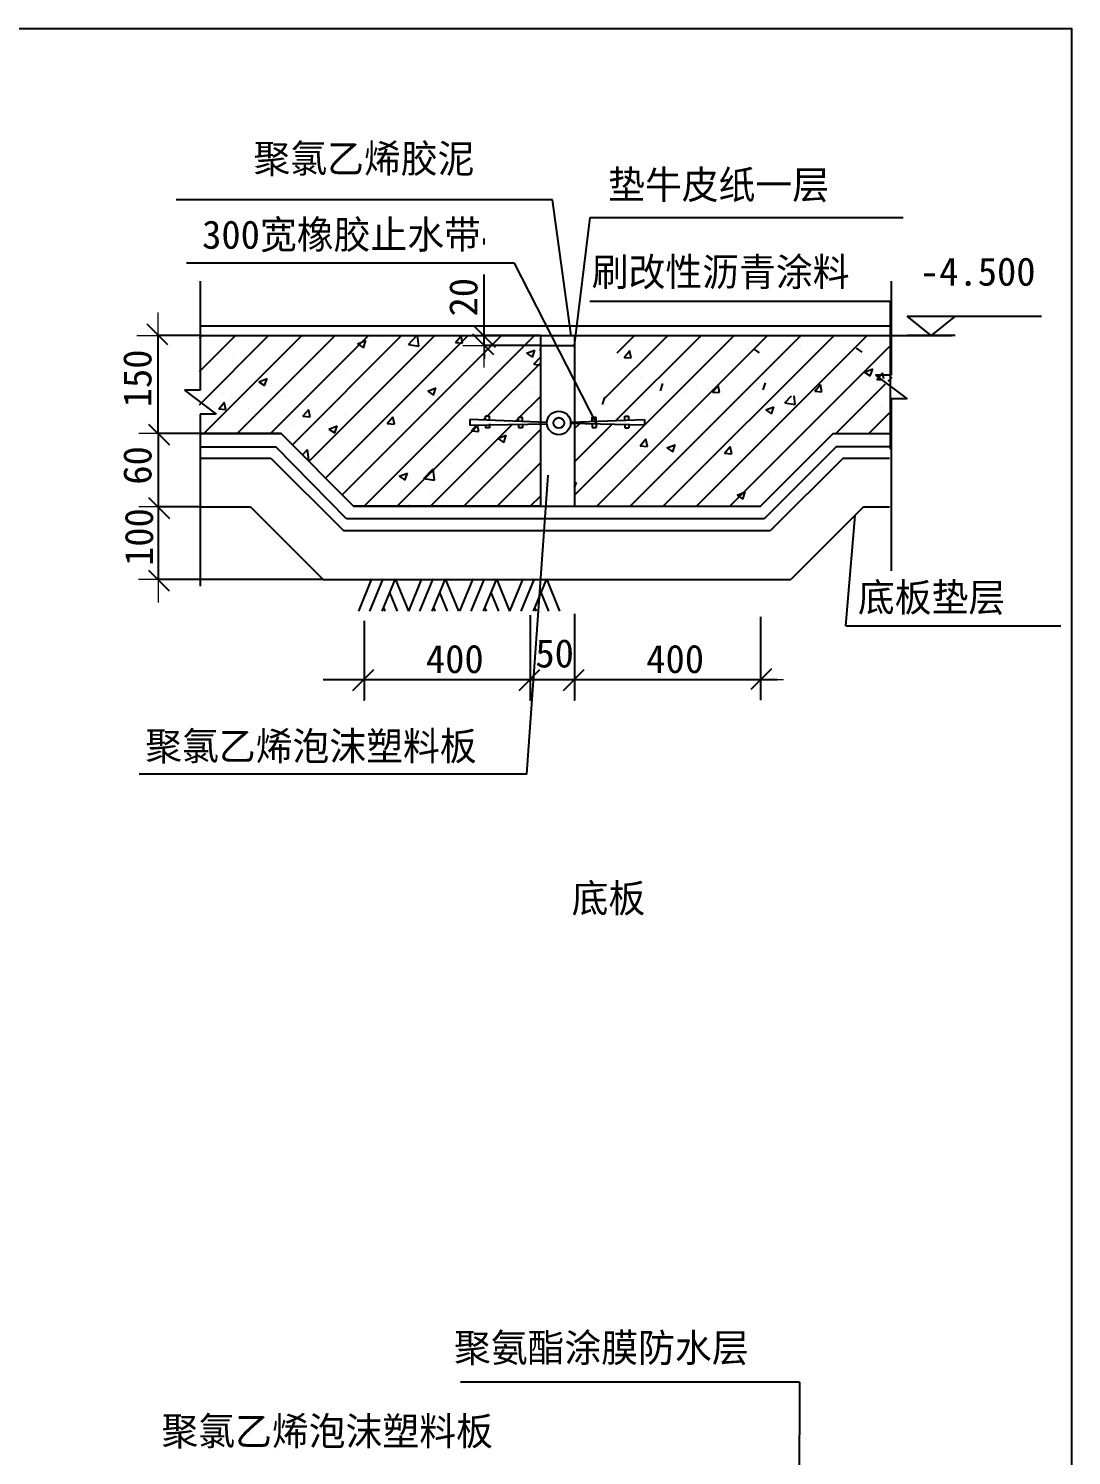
# Model space of a CAD drawing. Header units: metres. Extents: x -2931 to 37021, y -14020 to 40187.
# Drawn here: x 20936 to 37021, y 18167 to 40187 of the extents above; entities that cross this region are included whole.
import ezdxf

# ---------------------------------------------------------------- set-up
doc = ezdxf.new("R2010")
doc.units = ezdxf.units.M
for name, color, linetype in [('LAYER4', 7, 'Continuous'), ('PUB_DIM', 3, 'Continuous'), ('TL', 7, 'Continuous'), ('WALL', 5, 'Continuous')]:
    doc.layers.add(name, color=color, linetype=linetype)

# ---------------------------------------------------------------- blocks, each defined once
blk = doc.blocks.new('_ARCHTICK')
at = {"lineweight": 15}
for p, q in [((0, 1.64), (0, -1.5)), ((-1.71, 0), (1.78, 0))]:
    blk.add_line(p, q, dxfattribs=at)
at = {"color": 0, "linetype": 'ByBlock'}
blk.add_lwpolyline([(-0.72, -0.75), (0.88, 0.86)], dxfattribs=at)

msp = doc.modelspace()

# ---------------------------------------------------------------- hatches: boundary and pattern name
h = msp.add_hatch()
h.set_pattern_fill('AR-CONC', scale=120.89)
h.paths.add_polyline_path([(30292.22, 32439.57), (31473.11, 31684.02), (32693.81, 31684.02), (33813.64, 32803.85), (34216.19, 32803.85), (34216.19, 33559.4), (33500.68, 33559.4), (32380.85, 32439.57)])
h.paths.add_polyline_path([(28151.76, 31696.54), (28156.88, 31684.02), (28918.1, 31684.02), (28923.22, 31696.54), (28928.35, 31684.02), (31473.11, 31684.02), (30292.22, 32439.57), (25794.07, 32439.57), (24674.24, 33559.4), (23572.66, 33559.4), (23572.66, 32803.85), (24361.28, 32803.85), (25481.12, 31684.02), (26585.55, 31684.02), (26590.67, 31696.54), (26595.79, 31684.02), (27357.01, 31684.02), (27362.14, 31696.54), (27367.26, 31684.02), (28146.63, 31684.02)])

# ---------------------------------------------------------------- linework, layer by layer
for p, q in [((29018.11, 37543.61), (23213.08, 37543.61)), ((29307.37, 35448.28), (29018.11, 37543.61)), ((29358.65, 35297.17), (29597.02, 37269.72)), ((29597.02, 37269.72), (34427.99, 37269.72)), ((27961.54, 36854.08), (27961.54, 36945.4)), ((28429.74, 36564.24), (23372.67, 36564.9)), ((29700.33, 34081.65), (28429.74, 36564.24)), ((27961.54, 35448.28), (27961.54, 36391.16)), ((34232.7, 35976.53), (29594.03, 35976.53)), ((34229, 33695.89), (34232.7, 35976.53)), ((23572.66, 35599.39), (29551.29, 35599.39)), ((29117.15, 35599.39), (34216.19, 35599.39)), ((23572.66, 35448.28), (22933.3, 35448.28)), ((22935.8, 33937.18), (22935.8, 35448.28)), ((23572.66, 34382.44), (24638.5, 35448.28)), ((23572.66, 34895.32), (24125.61, 35448.28)), ((23572.66, 35408.2), (23612.73, 35448.28)), ((23572.66, 35448.28), (28829.77, 35448.28)), ((23572.66, 35448.28), (28829.77, 35448.28)), ((23640.28, 33937.18), (25151.38, 35448.28)), ((24022.55, 35280.73), (24022.55, 35280.73)), ((24153.17, 33937.18), (25664.27, 35448.28)), ((24476.5, 35340.5), (24476.5, 35340.5)), ((24666.05, 33937.18), (26177.15, 35448.28)), ((25004.83, 33763.07), (26690.03, 35448.28)), ((25017.36, 35266.04), (25017.36, 35266.04)), ((25163.26, 35430.91), (25163.26, 35430.91)), ((25261.27, 33506.63), (27202.92, 35448.28)), ((25517.71, 33250.19), (27715.8, 35448.28)), ((25774.15, 32993.74), (28228.69, 35448.28)), ((25933.28, 35382.12), (25933.28, 35382.12)), ((26011, 35322.12), (26137.97, 35370.85)), ((26011, 35322.12), (26101.2, 35261.28)), ((26101.1, 35261.44), (26137.87, 35371.02)), ((26110.64, 32817.34), (28741.57, 35448.28)), ((26227.78, 35411.41), (26227.78, 35411.41)), ((26289.54, 35448.28), (26326.58, 35445.04)), ((26326.48, 35445.2), (26325.91, 35448.28)), ((26683.44, 35368.51), (26683.44, 35368.51)), ((26794.59, 35310.35), (26926.93, 35448.28)), ((26794.59, 35310.35), (26955.86, 35285.34)), ((26955.77, 35285.49), (26936.83, 35448.28)), ((27195.77, 35370.51), (27195.77, 35370.51)), ((27518.82, 35340.73), (27606.23, 35444.91)), ((27518.82, 35340.73), (27627.2, 35331.25)), ((27627.1, 35331.41), (27606.14, 35445.08)), ((28829.77, 35448.28), (27959.04, 35448.28)), ((28829.77, 35297.17), (27959.04, 35297.17)), ((27961.54, 35297.17), (27961.54, 35448.28)), ((27961.54, 35297.17), (27961.54, 35097.17)), ((28163.76, 35329.61), (28163.76, 35329.61)), ((28819.44, 35226.94), (28829.77, 35239.25)), ((28829.77, 35448.28), (28829.77, 32817.34)), ((28829.77, 35448.28), (28829.77, 32817.34)), ((28829.77, 35448.28), (29358.65, 35448.28)), ((28829.77, 35297.17), (29358.65, 35297.17)), ((29358.65, 35448.28), (29358.65, 32817.34)), ((29358.65, 35448.28), (34216.19, 35448.28)), ((29358.65, 35448.28), (29358.65, 32817.34)), ((29358.65, 35448.28), (34216.19, 35448.28)), ((29700.83, 32817.34), (32313.21, 35429.72)), ((29810.36, 34465.53), (30774.55, 35429.72)), ((29995.64, 34137.92), (31287.44, 35429.72)), ((30016.45, 35184.5), (30280.23, 35448.28)), ((30099.75, 35247.81), (30099.75, 35247.81)), ((30213.71, 32817.34), (32826.09, 35429.72)), ((30435.59, 34064.99), (31800.32, 35429.72)), ((30726.6, 32817.34), (33338.97, 35429.72)), ((30774.55, 35429.72), (30793.11, 35448.28)), ((31255.47, 35273.06), (31255.47, 35273.06)), ((31287.44, 35429.72), (31305.99, 35448.28)), ((31752.37, 32817.34), (34216.19, 35281.17)), ((31800.32, 35429.72), (31818.88, 35448.28)), ((32116.15, 35244.02), (32206.35, 35183.18)), ((32313.21, 35429.72), (32331.76, 35448.28)), ((32826.09, 35429.72), (32844.65, 35448.28)), ((32837.7, 35285.12), (32837.7, 35285.12)), ((32940.3, 34518.16), (33870.42, 35448.28)), ((33338.97, 35429.72), (33357.53, 35448.28)), ((33698.39, 35256.08), (33788.59, 35195.24)), ((35225.96, 35448.33), (34485.31, 35448.33)), ((24086.33, 35138.36), (24086.33, 35138.36)), ((25625.93, 35186.99), (25625.93, 35186.99)), ((26972.14, 35016.66), (26972.14, 35016.66)), ((27784.07, 35042.11), (27784.07, 35042.11)), ((28010.85, 34204.68), (28829.77, 35023.59)), ((28117.34, 35167.43), (28117.34, 35167.43)), ((28571.29, 35227.19), (28571.29, 35227.19)), ((28616.98, 35176.89), (28743.95, 35225.63)), ((28616.98, 35176.89), (28707.18, 35116.05)), ((28699.99, 35158.2), (28699.99, 35158.2)), ((28707.08, 35116.22), (28743.85, 35225.79)), ((28729.84, 35010.21), (28829.77, 35114.35)), ((28819.44, 35226.94), (28829.77, 35226.04)), ((30120.06, 35113.15), (30207.48, 35217.33)), ((30120.06, 35113.15), (30228.45, 35103.67)), ((30228.35, 35103.83), (30207.38, 35217.5)), ((31493.43, 35181.84), (31493.43, 35181.84)), ((33075.66, 35193.91), (33075.66, 35193.91)), ((33971.71, 35084.21), (33971.71, 35084.21)), ((24568.43, 35005.47), (24568.43, 35005.47)), ((25831.43, 34866.48), (25831.43, 34866.48)), ((26285.38, 34926.25), (26285.38, 34926.25)), ((26853.04, 34914.44), (26853.04, 34914.44)), ((28729.84, 35010.21), (28829.77, 34994.72)), ((30380.17, 34812.95), (30380.17, 34812.95)), ((30907.77, 34979.17), (30907.77, 34979.17)), ((31776.42, 34922.36), (31776.42, 34922.36)), ((31875.76, 34938.27), (31875.76, 34938.27)), ((32175.23, 34805.37), (32175.23, 34805.37)), ((32490.01, 34991.23), (32490.01, 34991.23)), ((33358.66, 34934.43), (33358.66, 34934.43)), ((33388.09, 34977.56), (33388.09, 34977.56)), ((33458, 34950.33), (33458, 34950.33)), ((33757.46, 34817.44), (33757.46, 34817.44)), ((33828.93, 34886.44), (33955.9, 34935.18)), ((33828.93, 34886.44), (33919.13, 34825.6)), ((33919.03, 34825.76), (33955.8, 34935.34)), ((34240.02, 34837.88), (33998.23, 34837.88)), ((33998.23, 34837.88), (34485.48, 34471.96)), ((34021.93, 34771.78), (34054.3, 34810.36)), ((34057.29, 34813.92), (34109.35, 34875.96)), ((34126.84, 34780.74), (34109.25, 34876.12)), ((34195.76, 34747.86), (34255.52, 34807.62)), ((23584.01, 34604.44), (23342.22, 34604.44)), ((23342.22, 34604.44), (23829.47, 34238.52)), ((23999.47, 34625.3), (23999.47, 34625.3)), ((24487.41, 34737.26), (24614.38, 34786)), ((24487.41, 34737.26), (24577.61, 34676.43)), ((24577.51, 34676.59), (24614.28, 34786.17)), ((24686.23, 34715.72), (24686.23, 34715.72)), ((24995.31, 34662.39), (24995.31, 34662.39)), ((25911.23, 34778.48), (25911.23, 34778.48)), ((27093.39, 34592.04), (27220.35, 34640.78)), ((27093.39, 34592.04), (27183.59, 34531.2)), ((27183.49, 34531.37), (27220.25, 34640.94)), ((28723.58, 34649.62), (28723.58, 34649.62)), ((28781.02, 34602.41), (28781.02, 34602.41)), ((29926.23, 34753.18), (29926.23, 34753.18)), ((30682.66, 34598.49), (30719.43, 34708.06)), ((30718.92, 34740.84), (30718.92, 34740.84)), ((31233.42, 34669.41), (31233.42, 34669.41)), ((31483.1, 34577.82), (31570.52, 34682)), ((31483.1, 34577.82), (31591.48, 34568.34)), ((31522.84, 34625.93), (31522.84, 34625.93)), ((31591.38, 34568.5), (31570.42, 34682.16)), ((32209.6, 34716.34), (32209.6, 34716.34)), ((32264.89, 34610.55), (32301.66, 34720.13)), ((32301.15, 34752.9), (32301.15, 34752.9)), ((32651.13, 34578.23), (32651.13, 34578.23)), ((32815.65, 34681.48), (32815.65, 34681.48)), ((33065.33, 34589.89), (33152.75, 34694.07)), ((33065.33, 34589.89), (33173.72, 34580.41)), ((33105.07, 34637.99), (33105.07, 34637.99)), ((33173.62, 34580.57), (33152.65, 34694.23)), ((33385.08, 33937.18), (34152.16, 34704.25)), ((33791.84, 34728.41), (33791.84, 34728.41)), ((34021.02, 34639.88), (34021.02, 34639.88)), ((34021.93, 34771.78), (34095.84, 34765.32)), ((23868.55, 34318.13), (23955.97, 34422.32)), ((23938.68, 34566.61), (23938.68, 34566.61)), ((23976.83, 34308.82), (23955.87, 34422.48)), ((24064.28, 34534.72), (24064.28, 34534.72)), ((24906.67, 34525.71), (24906.67, 34525.71)), ((25874.67, 34484.81), (25874.67, 34484.81)), ((26842.66, 34443.91), (26842.66, 34443.91)), ((27640.31, 34452.24), (27640.31, 34452.24)), ((27666.07, 34468.09), (27666.07, 34468.09)), ((27762.02, 34438.47), (27762.02, 34438.47)), ((27810.65, 34403.01), (27810.65, 34403.01)), ((28094.26, 34512), (28094.26, 34512)), ((28503.98, 34184.91), (28829.77, 34510.7)), ((28677.94, 34554.56), (28677.94, 34554.56)), ((28778.64, 34362.11), (28778.64, 34362.11)), ((29787.88, 34387.11), (29789.56, 34385.98)), ((29789.46, 34386.14), (29826.23, 34495.72)), ((29818.06, 34492.38), (29826.33, 34495.55)), ((30215.58, 34432.99), (30215.58, 34432.99)), ((31068.89, 34566.16), (31068.89, 34566.16)), ((31239.48, 32817.34), (32940.3, 34518.16)), ((32189.05, 34398.7), (32189.05, 34398.7)), ((32386.46, 34466.59), (32386.46, 34466.59)), ((32600.34, 34409.94), (32704.18, 34518.16)), ((32600.34, 34409.94), (32761.61, 34384.92)), ((32761.51, 34385.07), (32746.03, 34518.16)), ((32875.82, 34489.11), (32875.82, 34489.11)), ((34485.48, 34471.96), (34240.02, 34471.96)), ((23829.47, 34238.52), (23584.01, 34238.52)), ((23868.55, 34318.13), (23976.93, 34308.65)), ((24321.02, 34323.03), (24321.02, 34323.03)), ((25169.17, 34204.34), (25256.59, 34308.53)), ((25169.17, 34204.34), (25277.56, 34194.86)), ((25277.46, 34195.03), (25256.49, 34308.69)), ((25289.01, 34282.14), (25289.01, 34282.14)), ((25354.4, 34151.29), (25354.4, 34151.29)), ((25808.35, 34211.05), (25808.35, 34211.05)), ((25889.18, 34174.84), (25889.18, 34174.84)), ((26257, 34241.24), (26257, 34241.24)), ((26469.79, 34090.55), (26557.21, 34194.74)), ((26495.11, 34301.47), (26495.11, 34301.47)), ((26578.08, 34081.24), (26557.11, 34194.9)), ((26608.57, 34286.57), (26608.57, 34286.57)), ((26830.99, 34310.79), (26830.99, 34310.79)), ((27224.99, 34200.34), (27224.99, 34200.34)), ((28932.78, 34107.78), (27744.69, 34154.82)), ((27744.69, 34154.82), (27744.69, 34064.68)), ((27952.76, 34146.58), (27983.19, 34177.01)), ((28045.08, 34204.68), (27983.19, 34204.68)), ((27983.19, 34143.51), (27983.19, 34204.68)), ((28045.08, 34143.51), (28045.08, 34204.68)), ((28192.98, 34159.44), (28192.98, 34159.44)), ((28446.11, 34127.05), (28490.33, 34171.27)), ((28552.22, 34184.91), (28490.33, 34184.91)), ((28490.33, 34123.75), (28490.33, 34184.91)), ((28552.22, 34123.75), (28552.22, 34184.91)), ((29297.35, 34111.09), (30435.59, 34154.82)), ((29631.38, 34188.23), (29693.27, 34188.23)), ((29631.38, 34127.06), (29631.38, 34188.23)), ((29693.27, 34127.06), (29693.27, 34188.23)), ((30135.21, 34204.68), (30197.1, 34204.68)), ((30135.21, 34143.51), (30135.21, 34204.68)), ((30197.1, 34143.51), (30197.1, 34204.68)), ((30435.59, 34154.82), (30435.59, 34064.68)), ((30528.73, 34214.55), (30528.73, 34214.55)), ((30589.9, 34188.16), (30589.9, 34188.16)), ((30714.62, 34280.31), (30714.62, 34280.31)), ((31444.65, 34330.63), (31444.65, 34330.63)), ((31682.61, 34239.41), (31682.61, 34239.41)), ((31735.11, 34338.93), (31735.11, 34338.93)), ((32305.34, 34301.59), (32432.3, 34350.33)), ((32305.34, 34301.59), (32395.54, 34240.75)), ((32395.44, 34240.91), (32432.2, 34350.49)), ((32650.6, 34198.52), (32650.6, 34198.52)), ((33023.11, 34161.46), (33023.11, 34161.46)), ((33618.59, 34157.62), (33618.59, 34157.62)), ((33897.97, 33937.18), (34216.19, 34255.4)), ((34080.61, 34342.98), (34080.61, 34342.98)), ((23572.66, 33937.18), (22933.3, 33937.18)), ((23572.66, 33937.18), (22933.3, 33937.18)), ((22935.8, 33937.18), (22935.8, 32803.85)), ((23572.66, 33937.18), (24830.72, 33937.18)), ((24830.72, 33937.18), (23572.66, 33937.18)), ((24209.2, 34000.52), (24209.2, 34000.52)), ((24830.72, 33937.18), (25950.55, 32817.34)), ((25950.55, 32817.34), (24830.72, 33937.18)), ((24973.26, 34058.75), (24973.26, 34058.75)), ((25551.07, 34105.05), (25551.07, 34105.05)), ((25569.8, 34007.19), (25696.76, 34055.93)), ((25569.8, 34007.19), (25659.99, 33946.35)), ((25659.89, 33946.51), (25696.66, 34056.09)), ((26469.79, 34090.55), (26578.18, 34081.07)), ((26623.52, 32817.34), (27873.35, 34067.17)), ((27136.41, 32817.34), (28396.33, 34077.27)), ((27649.29, 32817.34), (28829.77, 33997.82)), ((27744.69, 34064.68), (28932.78, 34087.63)), ((27770.42, 33976.76), (27845.83, 34066.63)), ((27770.42, 33976.76), (27878.8, 33967.28)), ((27878.7, 33967.45), (27860.35, 34066.92)), ((27983.19, 34076.14), (27983.19, 34024.26)), ((28045.08, 34024.26), (27983.19, 34024.26)), ((28045.08, 34085.43), (28045.08, 34024.26)), ((28100.57, 34069.95), (28100.57, 34069.95)), ((28175.77, 33861.96), (28302.74, 33910.7)), ((28265.87, 33801.29), (28302.64, 33910.87)), ((28490.33, 34077.03), (28490.33, 34025.16)), ((28552.22, 34025.16), (28490.33, 34025.16)), ((28552.22, 34086.32), (28552.22, 34025.16)), ((28655.89, 33950.91), (28655.89, 33950.91)), ((30435.59, 34064.68), (29297.35, 34090.95)), ((29358.65, 34013.82), (29432.66, 34087.82)), ((29358.65, 33500.93), (29933.97, 34076.26)), ((29358.65, 32988.05), (30435.29, 34064.69)), ((29449.2, 34037.99), (29449.2, 34037.99)), ((29631.38, 34089.64), (29631.38, 34028.47)), ((29631.38, 34028.47), (29693.27, 34028.47)), ((29693.27, 34080.35), (29693.27, 34028.47)), ((30135.21, 34085.43), (30135.21, 34024.26)), ((30135.21, 34024.26), (30197.1, 34024.26)), ((30197.1, 34076.14), (30197.1, 34024.26)), ((31096.95, 34036.74), (31096.95, 34036.74)), ((31965.61, 33979.94), (31965.61, 33979.94)), ((32064.95, 33995.84), (32064.95, 33995.84)), ((33344.2, 33937.18), (32224.37, 32817.34)), ((32224.37, 32817.34), (33344.2, 33937.18)), ((33032.94, 33954.94), (33032.94, 33954.94)), ((33295.44, 33990.62), (33295.44, 33990.62)), ((33344.2, 33937.18), (34216.19, 33937.18)), ((33344.2, 33937.18), (34216.19, 33937.18)), ((33997.94, 33984.45), (33997.94, 33984.45)), ((34211.36, 34106.71), (34211.36, 34106.71)), ((24754.86, 33726.22), (23572.66, 33726.22)), ((25841.85, 32620.43), (24754.86, 33726.22)), ((25160.56, 33607.34), (25240.99, 33691.16)), ((25260.92, 33519.11), (25240.89, 33691.32)), ((25985.57, 33706.9), (25985.57, 33706.9)), ((26808.94, 33707.15), (26808.94, 33707.15)), ((27043.07, 33888.43), (27043.07, 33888.43)), ((27163.28, 33737.04), (27163.28, 33737.04)), ((27617.23, 33796.8), (27617.23, 33796.8)), ((27739.97, 33834.83), (27739.97, 33834.83)), ((28175.77, 33861.96), (28265.97, 33801.12)), ((28303.99, 33887.22), (28303.99, 33887.22)), ((30371.66, 33749.19), (30459.08, 33853.37)), ((30371.66, 33749.19), (30480.05, 33739.7)), ((30479.95, 33739.87), (30458.98, 33853.53)), ((30781.75, 33716.74), (30908.71, 33765.48)), ((30781.75, 33716.74), (30871.94, 33655.9)), ((30871.84, 33656.06), (30908.61, 33765.64)), ((30908.1, 33798.41), (30908.1, 33798.41)), ((31422.6, 33726.99), (31422.6, 33726.99)), ((31672.28, 33635.4), (31759.7, 33739.58)), ((31780.57, 33626.08), (31759.6, 33739.74)), ((33390.38, 33733.93), (32283.26, 32620.43)), ((32364.41, 33862.94), (32364.41, 33862.94)), ((32398.79, 33773.92), (32398.79, 33773.92)), ((34229, 33733.93), (33390.38, 33733.93)), ((23572.66, 33559.4), (24674.24, 33559.4)), ((24674.24, 33559.4), (25794.07, 32439.57)), ((25246.73, 33521.17), (25261.02, 33518.95)), ((25331.32, 33495.86), (25331.32, 33495.86)), ((25513.9, 33563.08), (25513.9, 33563.08)), ((25867.13, 33571.19), (25867.13, 33571.19)), ((26018.08, 33586.27), (26018.08, 33586.27)), ((26481.89, 33522.18), (26481.89, 33522.18)), ((27449.88, 33481.29), (27449.88, 33481.29)), ((28162.18, 32817.34), (28829.77, 33484.93)), ((29575.65, 33483.23), (29575.65, 33483.23)), ((29850.6, 33616.89), (29850.6, 33616.89)), ((30112.87, 33472.97), (30112.87, 33472.97)), ((30506.68, 33610.9), (30506.68, 33610.9)), ((31258.08, 33623.74), (31258.08, 33623.74)), ((31672.28, 33635.4), (31780.67, 33625.91)), ((31712.02, 33683.5), (31712.02, 33683.5)), ((33500.68, 33559.4), (32380.85, 32439.57)), ((33500.68, 33559.4), (34216.19, 33559.4)), ((26652.18, 33277.11), (26779.14, 33325.85)), ((26652.18, 33277.11), (26742.38, 33216.27)), ((26742.28, 33216.44), (26779.04, 33326.01)), ((27035, 33243.82), (27176.24, 33391.02)), ((27196.17, 33218.97), (27176.14, 33391.18)), ((27735.59, 33253.85), (27735.59, 33253.85)), ((28417.88, 33440.39), (28417.88, 33440.39)), ((28621.3, 28681.12), (28951.67, 33297.28)), ((28633.84, 33347.27), (28633.84, 33347.27)), ((28793.1, 33435.37), (28793.1, 33435.37)), ((29385.87, 33399.49), (29385.87, 33399.49)), ((29426.11, 33382.56), (29426.11, 33382.56)), ((30353.86, 33358.59), (30353.86, 33358.59)), ((31321.85, 33317.69), (31321.85, 33317.69)), ((32289.84, 33276.79), (32289.84, 33276.79)), ((32342.36, 33259.3), (32342.36, 33259.3)), ((26678.09, 33072.32), (26678.09, 33072.32)), ((26786.9, 33103.51), (26786.9, 33103.51)), ((27035, 33243.82), (27196.27, 33218.81)), ((27140.2, 33081.61), (27140.2, 33081.61)), ((27717.92, 33231.18), (27717.92, 33231.18)), ((27826.96, 33172.02), (27826.96, 33172.02)), ((29358.65, 33102.2), (29385.02, 33180.79)), ((29358.65, 33170.46), (29385.12, 33180.62)), ((31400.55, 33123.35), (31400.55, 33123.35)), ((31864.13, 32986.66), (31991.1, 33035.4)), ((31921.76, 33058.72), (31921.76, 33058.72)), ((31954.23, 32925.98), (31990.99, 33035.56)), ((25845.08, 32967.55), (25845.08, 32967.55)), ((25950.55, 32817.34), (32224.37, 32817.34)), ((28829.77, 32817.34), (25950.55, 32817.34)), ((26686.26, 33021.85), (26686.26, 33021.85)), ((26797.55, 32817.34), (26808.81, 32830.77)), ((26811.22, 32817.34), (26808.71, 32830.94)), ((28675.06, 32817.34), (28829.77, 32972.05)), ((29358.65, 32817.34), (32224.37, 32817.34)), ((29553.61, 32879.58), (29553.61, 32879.58)), ((30484.63, 33007.26), (30484.63, 33007.26)), ((30781.05, 32908.54), (30781.05, 32908.54)), ((31234.99, 32968.31), (31234.99, 32968.31)), ((31864.13, 32986.66), (31954.33, 32925.82)), ((31890.74, 32897.99), (31890.74, 32897.99)), ((23572.66, 32803.85), (22933.3, 32803.85)), ((22934.61, 32803.85), (22934.61, 31684.02)), ((23572.66, 32803.85), (22955.84, 32803.85)), ((23572.66, 32803.85), (24361.28, 32803.85)), ((24361.28, 32803.85), (25481.12, 31684.02)), ((32283.26, 32620.43), (25841.85, 32620.43)), ((33813.64, 32803.85), (32693.81, 31684.02)), ((33542.27, 30968.66), (33682.85, 32673.06)), ((33813.64, 32803.85), (34216.19, 32803.85)), ((25794.07, 32439.57), (32380.85, 32439.57)), ((25481.12, 31684.02), (22955.84, 31684.02)), ((25481.12, 31684.02), (32693.81, 31684.02)), ((26227.89, 31696.54), (26023.47, 31196.88)), ((26401.39, 31696.54), (26196.98, 31196.88)), ((26590.67, 31696.54), (26386.25, 31196.88)), ((26590.67, 31696.54), (26795.09, 31196.88)), ((26999.36, 31696.54), (26794.94, 31196.88)), ((27172.86, 31696.54), (26968.44, 31196.88)), ((27362.14, 31696.54), (27157.72, 31196.88)), ((27362.14, 31696.54), (27566.56, 31196.88)), ((27788.98, 31696.54), (27584.56, 31196.88)), ((27962.48, 31696.54), (27758.06, 31196.88)), ((28151.76, 31696.54), (27947.34, 31196.88)), ((28151.76, 31696.54), (28356.18, 31196.88)), ((28560.45, 31696.54), (28356.03, 31196.88)), ((28733.95, 31696.54), (28529.53, 31196.88)), ((28923.22, 31696.54), (28718.81, 31196.88)), ((28923.22, 31696.54), (29127.64, 31196.88)), ((26503.92, 31484.5), (26621.59, 31196.88)), ((27275.39, 31484.5), (27393.05, 31196.88)), ((28065.01, 31484.5), (28182.67, 31196.88)), ((28836.47, 31484.5), (28954.14, 31196.88)), ((26110.64, 31048.48), (26110.64, 29824.15)), ((26409.28, 31253.17), (26432.31, 31196.88)), ((27180.75, 31253.17), (27203.78, 31196.88)), ((27970.37, 31253.17), (27993.4, 31196.88)), ((28675.06, 31132.05), (28675.06, 29824.15)), ((28741.83, 31253.17), (28764.86, 31196.88)), ((29358.65, 31152.95), (29358.65, 29824.15)), ((32224.37, 31111.16), (32224.37, 29824.15)), ((33542.27, 30968.66), (36855.65, 30968.66)), ((25478.02, 30140.04), (28675.06, 30140.04)), ((28675.06, 30140.04), (29358.65, 30140.04)), ((29358.65, 30140.04), (32480.52, 30140.04)), ((28621.3, 28681.12), (22642.83, 28681.12)), ((32824.71, 19300.83), (27599.61, 19300.83))]:
    msp.add_line(p, q)
msp.add_lwpolyline([(-2930.63, 40187.21), (37020.96, 40187.21), (37020.96, -14020.28), (-2930.63, -14020.28)], close=True)
for radius in [182.56, 82.07]:
    msp.add_circle((29114.42, 34100.82), radius)
at = {"layer": 'LAYER4'}
msp.add_line((34216.19, 35448.28), (35171.18, 35448.28), dxfattribs=at)
at = {"layer": 'PUB_DIM'}
for p, q in [((34855.64, 35448.33), (34485.31, 35749.25)), ((34485.31, 35749.25), (36556.9, 35749.25)), ((35225.96, 35749.25), (34855.64, 35448.33))]:
    msp.add_line(p, q, dxfattribs=at)
at = {"layer": 'TL'}
for p, q in [((23584.01, 36286.62), (23584.01, 34604.44)), ((34240.02, 36288.34), (34240.02, 34837.88)), ((34240.02, 34471.96), (34240.02, 31817.35)), ((23584.01, 34238.52), (23584.01, 31583.91))]:
    msp.add_line(p, q, dxfattribs=at)
at = {"layer": 'WALL'}
msp.add_line((32824.71, 19300.83), (32822.58, 13995.65), dxfattribs=at)

# ---------------------------------------------------------------- block references
at = {"xscale": 200, "yscale": 200, "zscale": 200}
for p, rotation in [((22935.8, 35448.28), 90), ((27961.54, 35448.28), 270), ((27961.54, 35297.17), 90), ((22935.8, 33937.18), 270), ((22935.8, 32803.85), 270), ((22934.61, 31684.02), 270), ((26110.64, 30140.04), 180), ((28675.06, 30140.04), 180), ((29358.65, 30140.04), 180)]:
    msp.add_blockref('_ARCHTICK', p, dxfattribs=dict(at, rotation=rotation))
msp.add_blockref('_ARCHTICK', (32224.37, 30140.04), dxfattribs=at)

# ---------------------------------------------------------------- texts
for s, p in [('20', (27859.81, 35743.58)), ('150', (22831.47, 34342.44)), ('60', (22832.33, 33147.68)), ('100', (22856.6, 31893.65))]:
    msp.add_text(s, height=437, rotation=90).set_placement(p)
for s, p in [('400', (27064.24, 30241.77)), ('50', (28753.33, 30327.41)), ('400', (30462.9, 30241.77))]:
    msp.add_text(s, height=437).set_placement(p)
at = {"layer": 'PUB_DIM'}
msp.add_text('-4.500', height=437, dxfattribs=at).set_placement((34684.01, 36218.94))
at = {"layer": 'TL'}
for s, p in [('聚氯乙烯胶泥', (24404.6, 37962.36)), ('垫牛皮纸一层', (29874.6, 37557.66)), ('300宽橡胶止水带', (23613.14, 36789.24)), ('刷改性沥青涂料', (29622.08, 36213.02)), ('底板垫层', (33727.13, 31190.66)), ('聚氯乙烯泡沫塑料板', (22734.66, 28895.28)), ('聚氨酯涂膜防水层', (27497.49, 19611.46)), ('聚氯乙烯泡沫塑料板', (22985.31, 18324.04))]:
    msp.add_text(s, height=437, dxfattribs=at).set_placement(p)
at = {"layer": 'WALL'}
msp.add_text('底板', height=437, dxfattribs=at).set_placement((29311.46, 26547.75))

doc.saveas('drawing.dxf')
